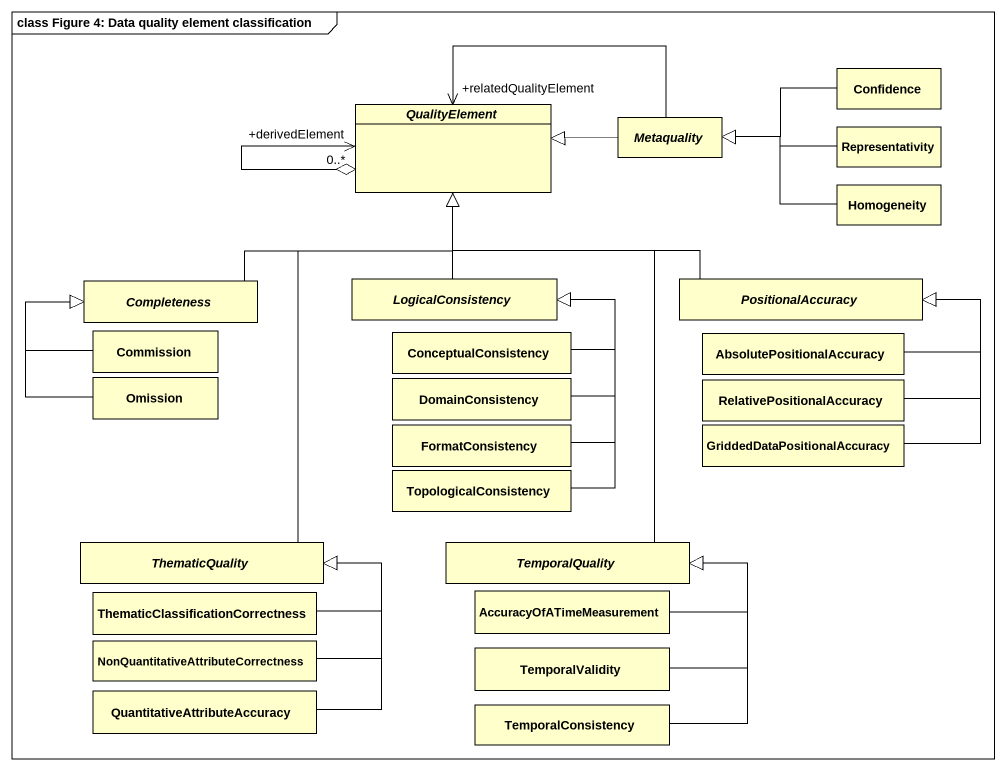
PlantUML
@startuml
mainframe class Figure 4: Data quality element classification
hide circle
hide empty members
class Confidence
abstract class QualityElement
abstract class Metaquality
class Representativity
class Homogeneity
abstract class Completeness
abstract class LogicalConsistency
abstract class PositionalAccuracy
class Commission
class ConceptualConsistency
class AbsolutePositionalAccuracy
class Omission
class DomainConsistency
class RelativePositionalAccuracy
class FormatConsistency
class "GriddedDataPositionalAccuracy" as GriddedDataPositionalAccurac
class TopologicalConsistency
abstract class ThematicQuality
abstract class TemporalQuality
class "ThematicClassificationCorrectness" as ThematicClassificationCorrec
class AccuracyOfATimeMeasurement
class "NonQuantitativeAttributeCorrectness" as NonQuantitativeAttributeCorr
class TemporalValidity
class "QuantitativeAttributeAccuracy" as QuantitativeAttributeAccurac
class TemporalConsistency
Confidence -left-|> Metaquality
QualityElement "+derivedElement\n0..*" <--o QualityElement
Metaquality -left-> "+relatedQualityElement" QualityElement
Metaquality -left-|> QualityElement
Representativity -left-|> Metaquality
Homogeneity -left-|> Metaquality
Completeness -right-|> QualityElement
LogicalConsistency -up-|> QualityElement
PositionalAccuracy -left-|> QualityElement
Commission -up-|> Completeness
ConceptualConsistency -up-|> LogicalConsistency
AbsolutePositionalAccuracy -up-|> PositionalAccuracy
Omission -up-|> Completeness
DomainConsistency -up-|> LogicalConsistency
RelativePositionalAccuracy -up-|> PositionalAccuracy
FormatConsistency -up-|> LogicalConsistency
GriddedDataPositionalAccurac -up-|> PositionalAccuracy
TopologicalConsistency -up-|> LogicalConsistency
ThematicQuality -up-|> QualityElement
TemporalQuality -up-|> QualityElement
ThematicClassificationCorrec -up-|> ThematicQuality
AccuracyOfATimeMeasurement -up-|> TemporalQuality
NonQuantitativeAttributeCorr -up-|> ThematicQuality
TemporalValidity -up-|> TemporalQuality
QuantitativeAttributeAccurac -up-|> ThematicQuality
TemporalConsistency -up-|> TemporalQuality
@enduml
